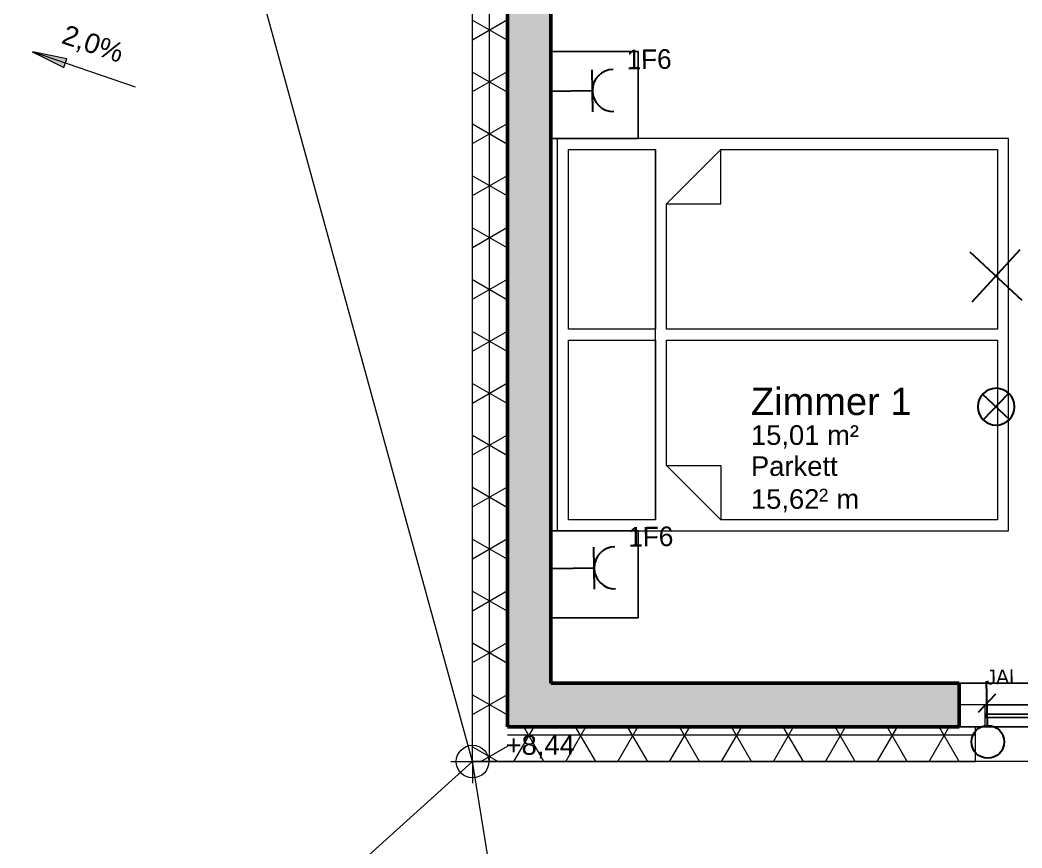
# Model space of a CAD drawing. Header units: metres. Extents: x -15638 to 29611, y -11908 to 29644.
# Drawn here: x -10098 to -5499, y 2594 to 6395 of the extents above; entities that cross this region are included whole.
import ezdxf
from ezdxf.enums import TextEntityAlignment as Align

# ---------------------------------------------------------------- set-up
doc = ezdxf.new("R2010")
doc.units = ezdxf.units.M
doc.linetypes.add('Verdeckt', pattern=[0.003, 0.002, -0.001])
doc.linetypes.add('Verdeckt Oben', pattern=[0.00225, 0.0015, -0.00075])
for name, color, linetype, lineweight in [('A-GLAZ', 151, 'Continuous', 18), ('A_Decken', 8, 'Continuous', 13), ('A_Fenster', 7, 'Continuous', 13), ('A_Moebel', 6, 'Continuous', 13), ('A_Raeume_', 7, 'Continuous', 5), ('A_Raeume_Beschriftung_', 7, 'Continuous', 9), ('A_Waende', 7, 'Continuous', 13), ('G-ANNO-DIMS_', 111, 'Continuous', 9)]:
    doc.layers.add(name, color=color, linetype=linetype, lineweight=lineweight)
doc.layers.add('E_Steckdose+Schalter', color=150, linetype='Continuous', true_color=0x0b6cf4)
doc.styles.add('Arial_2', font='arial.ttf', dxfattribs={"height": 0.09})
doc.styles.add('Arial_3', font='arial.ttf', dxfattribs={"height": 0.125})
doc.styles.add('Arial_4', font='arial.ttf', dxfattribs={"height": 0.05849})
doc.styles.add('ET_LEGENDE - Wohnung$0$ROMANS', font='romans.shx', dxfattribs={"width": 0.6})
pattern_1 = [(45, (0, 0), (-0.08980256, 0.08980256), []), (45, (0.0898, 0), (-0.08980256, 0.08980256), [0.0635, -0.03175])]

# ---------------------------------------------------------------- blocks, each defined once
blk = doc.blocks.new('*U567')
for p, q in [((62.5, 0), (-62.5, 0)), ((0, 0), (0, -125))]:
    blk.add_line(p, q)
blk.add_arc((0, 62.5), 62.5, 180, 0)
at = {"style": 'ET_LEGENDE - Wohnung$0$ROMANS', "width": 0.8, "flags": 1}
for tag, p in [('RAUMBUCHNUMMER', (0, -425)), ('ANLAGE', (0, -595.4)), ('TEILANLAGE_NR', (0, -755.5)), ('KOMPONENTE', (0, -901.3)), ('KOMPONENTE_NR', (0, -1063.3)), ('BEZEICHNUNG', (0, -1205.6)), ('TYP', (0, -1346.7)), ('HERSTELLER', (0, -1514.1)), ('MODEL', (0, -1677.3)), ('LEISTUNG_MAX', (0, -1851.5)), ('SPEZIFISCH_1', (0, -2012.8)), ('SPEZIFISCH_2', (0, -2200)), ('SPEZIFISCH_3', (0, -2374.2)), ('SPEZIFISCH_4', (0, -2548.5)), ('SPEZIFISCH_5', (0, -2722.7)), ('GEWERKE_CODE', (0, -2897)), ('LV_POS', (0, -3071.2)), ('ZAEHLER', (0, -3245.5)), ('PLATZHALTER_1', (0, -3419.7)), ('PLATZHALTER_2', (0, -3594)), ('PLATZHALTER_3', (0, -3768.2)), ('JOBLISTE_VDMA', (0, -3942.5)), ('ET_SPEZIFISCH_1', (0, -4116.7)), ('ET_SPEZIFISCH_2', (0, -4291)), ('ET_SPEZIFISCH_3', (0, -4465.2)), ('ET_SPEZIFISCH_4', (0, -4639.5)), ('ET_SPEZIFISCH_5', (0, -4813.7)), ('ET_SPEZIFISCH_6', (0, -4988)), ('ET_SPEZIFISCH_7', (0, -5162.2))]:
    blk.add_attdef(tag, text='', height=100, dxfattribs=at).set_placement(p, align=Align.MIDDLE)
blk = doc.blocks.new('*U557')
for p, q in [((-70.7, -70.7), (70.7, 70.7)), ((70.7, -70.7), (-70.7, 70.7))]:
    blk.add_line(p, q)
at = {"style": 'ET_LEGENDE - Wohnung$0$ROMANS', "width": 0.6, "flags": 1}
for tag, p in [('RAUMBUCHNUMMER', (0, -400)), ('ANLAGE', (0, -550))]:
    blk.add_attdef(tag, text='', height=100, dxfattribs=at).set_placement(p, align=Align.MIDDLE)
for tag, p in [('TEILANLAGE_NR', (0, -700)), ('KOMPONENTE', (0, -850)), ('KOMPONENTE_NR', (0, -1000)), ('BEZEICHNUNG', (0, -1150)), ('TYP', (0, -1300)), ('HERSTELLER', (0, -1450)), ('MODEL', (0, -1600)), ('LEISTUNG_MAX', (0, -1750)), ('SPEZIFISCH_1', (0, -1900)), ('SPEZIFISCH_2', (0, -2050)), ('SPEZIFISCH_3', (0, -2200)), ('SPEZIFISCH_4', (0, -2350)), ('SPEZIFISCH_5', (0, -2500)), ('GEWERKE_CODE', (0, -2650)), ('LV_POS', (0, -2800)), ('ZAEHLER', (0, -2950)), ('PLATZHALTER_1', (0, -3100)), ('PLATZHALTER_2', (0, -3250)), ('PLATZHALTER_3', (0, -3400)), ('JOBLISTE_VDMA', (0, -3550)), ('ET_SPEZIFISCH_1', (0, -3700)), ('ET_SPEZIFISCH_2', (0, -3850)), ('ET_SPEZIFISCH_3', (0, -4000)), ('ET_SPEZIFISCH_4', (0, -4150)), ('ET_SPEZIFISCH_5', (0, -4300)), ('ET_SPEZIFISCH_6', (0, -4450)), ('ET_SPEZIFISCH_7', (0, -4600))]:
    blk.add_attdef(tag, text='', height=100, dxfattribs=at).set_placement(p, align=Align.MIDDLE_CENTER)
blk = doc.blocks.new('hzmdba')
at = {"color": 1}
for points in [[(5046.03, 1505.526), (5046.95, 1503.842)], [(5045.639, 1504.237), (5047.346, 1505.147)]]:
    blk.add_lwpolyline(points, dxfattribs=at)
blk.add_circle((5046.5, 1504.686), 0.963, dxfattribs=at)
blk = doc.blocks.new('*U555')
blk.add_line((0, 65), (0, 240))
at = {"linetype": 'Continuous', "ltscale": 0.125}
blk.add_line((35.4, 187.9), (-35.4, 117.1), dxfattribs=at)
blk.add_circle((0, 0), 65)
at = {"style": 'ET_LEGENDE - Wohnung$0$ROMANS', "width": 0.6, "flags": 1}
for tag, p in [('RAUMBUCHNUMMER', (0, -400)), ('ANLAGE', (0, -550))]:
    blk.add_attdef(tag, text='', height=100, dxfattribs=at).set_placement(p, align=Align.MIDDLE)
for tag, p in [('TEILANLAGE_NR', (0, -700)), ('KOMPONENTE', (0, -850)), ('KOMPONENTE_NR', (0, -1000)), ('BEZEICHNUNG', (0, -1150)), ('TYP', (0, -1300)), ('HERSTELLER', (0, -1450)), ('MODEL', (0, -1600)), ('LEISTUNG_MAX', (0, -1750)), ('SPEZIFISCH_1', (0, -1900)), ('SPEZIFISCH_2', (0, -2050)), ('SPEZIFISCH_3', (0, -2200)), ('SPEZIFISCH_4', (0, -2350)), ('SPEZIFISCH_5', (0, -2500)), ('GEWERKE_CODE', (0, -2650)), ('LV_POS', (0, -2800)), ('ZAEHLER', (0, -2950)), ('PLATZHALTER_1', (0, -3100)), ('PLATZHALTER_2', (0, -3250)), ('PLATZHALTER_3', (0, -3400)), ('JOBLISTE_VDMA', (0, -3550)), ('ET_SPEZIFISCH_1', (0, -3700)), ('ET_SPEZIFISCH_2', (0, -3850)), ('ET_SPEZIFISCH_3', (0, -4000)), ('ET_SPEZIFISCH_4', (0, -4150)), ('ET_SPEZIFISCH_5', (0, -4300)), ('ET_SPEZIFISCH_6', (0, -4450)), ('ET_SPEZIFISCH_7', (0, -4600))]:
    blk.add_attdef(tag, text='', height=100, dxfattribs=at).set_placement(p, align=Align.MIDDLE_CENTER)
blk = doc.blocks.new('Moeb_Bett - Doppelbett 180x210-1828248-263_PP_03DG_BT1')
at = {"layer": 'A_Moebel', "color": 8}
for p, q in [((-1.3, 1.0498), (-1.3, 0.65)), ((-1.3, 0.65), (-1.3, 1.0498)), ((-0.9, 1.0498), (-0.9, -1.05)), ((-0.9, 0.65), (-0.9, 1.0498)), ((-0.9, 1.0498), (-0.9, 0.65)), ((-0.9, 1.02), (0.9, 1.02)), ((0.9, -1.05), (0.9, 1.0498)), ((0.9, 1.0498), (0.9, 0.65)), ((0.9, 0.65), (0.9, 1.0498)), ((1.3, 0.65), (1.3, 1.0498)), ((1.3, 1.0498), (1.3, 0.65)), ((-0.85, 0.57), (-0.85, 0.97)), ((-0.85, 0.97), (-0.025, 0.97)), ((-0.025, 0.97), (-0.025, 0.57)), ((0.025, 0.57), (0.025, 0.97)), ((0.025, 0.97), (0.85, 0.97)), ((0.85, 0.97), (0.85, 0.57)), ((-1.3, 0.65), (-0.9, 0.65)), ((-0.9, 0.65), (-1.3, 0.65)), ((0.9, 0.65), (1.3, 0.65)), ((1.3, 0.65), (0.9, 0.65)), ((-0.025, 0.57), (-0.85, 0.57)), ((-0.85, 0.57), (0.85, 0.57)), ((0.85, 0.57), (0.025, 0.57)), ((-0.85, 0.27), (-0.6, 0.52)), ((-0.6, 0.52), (-0.6, 0.27)), ((-0.6, 0.52), (-0.025, 0.52)), ((-0.025, 0.52), (-0.025, -1)), ((0.025, -1), (0.025, 0.52)), ((0.025, 0.52), (0.6, 0.52)), ((0.6, 0.52), (0.6, 0.27)), ((0.85, 0.27), (0.6, 0.52)), ((-0.6, 0.27), (-0.85, 0.27)), ((-0.85, -1), (-0.85, 0.27)), ((0.6, 0.27), (0.85, 0.27)), ((0.85, 0.27), (0.85, -1)), ((-0.025, -1), (-0.85, -1)), ((0.85, -1), (0.025, -1)), ((-0.9, -1.05), (0.9, -1.05))]:
    blk.add_line(p, q, dxfattribs=at)
blk = doc.blocks.new('Fens_Tuer_2tlg - DK_DF_SL_1770x1900_Terrassentür dicke Aufbau NEU DG-11743029-263_PP_03DG_BT1')
at = {"layer": 'A-GLAZ'}
for p, q in [((-0.765, 0.1), (-0.885, 0.1)), ((-0.885, 0.1), (-0.885, 0)), ((-0.765, 0), (-0.765, 0.1)), ((0.365, 0.1), (0.285, 0.1)), ((0.285, 0.1), (0.285, 0)), ((0.365, 0), (0.365, 0.1)), ((0.885, 0.1), (0.765, 0.1)), ((0.765, 0.1), (0.765, 0)), ((0.885, 0), (0.885, 0.1)), ((-0.74, 0.07), (-0.765, 0.07)), ((-0.765, 0.07), (-0.765, 0)), ((-0.74, -0.02), (-0.74, 0.07)), ((0.26, 0.07), (0.26, -0.02)), ((0.285, 0.07), (0.26, 0.07)), ((0.285, 0), (0.285, 0.07)), ((0.765, 0.057), (0.365, 0.057)), ((0.365, 0.057), (0.365, 0.043)), ((0.765, 0.043), (0.765, 0.057)), ((-0.885, 0), (-0.765, 0)), ((-0.765, 0), (-0.785, 0)), ((-0.785, 0), (-0.785, -0.02)), ((0.26, 0.032), (-0.74, 0.032)), ((-0.74, 0.032), (-0.74, 0.018)), ((-0.74, 0.018), (0.26, 0.018)), ((0.26, 0.018), (0.26, 0.032)), ((0.305, 0), (0.285, 0)), ((0.285, 0), (0.365, 0)), ((0.305, -0.02), (0.305, 0)), ((0.365, 0.043), (0.765, 0.043)), ((0.765, 0), (0.885, 0)), ((-0.785, -0.02), (-0.74, -0.02)), ((0.26, -0.02), (0.305, -0.02))]:
    blk.add_line(p, q, dxfattribs=at)
at = {"layer": 'A_Fenster', "linetype": 'Verdeckt Oben', "lineweight": 5}
for p, q in [((-0.81, 0.26), (0.81, 0.26)), ((-0.885, 0.1), (0.885, 0.1)), ((-0.885, -0.1), (0.885, -0.1)), ((-0.885, -0.1), (0.885, -0.1))]:
    blk.add_line(p, q, dxfattribs=at)
at = {"layer": 'A_Fenster'}
for p, q in [((-0.81, 0.1), (-0.885, 0.1)), ((-0.765, 0.1), (-0.765, 0.07)), ((-0.765, 0.1), (0.285, 0.1)), ((0.285, 0.1), (0.285, 0.07)), ((0.365, 0.1), (0.365, 0.057)), ((0.365, 0.1), (0.765, 0.1)), ((0.765, 0.1), (0.765, 0.057)), ((0.885, 0.1), (0.81, 0.1)), ((-0.765, 0.07), (0.285, 0.07)), ((-0.765, 0), (-0.765, 0.07)), ((-0.765, 0.07), (-0.765, 0)), ((0.26, 0.07), (-0.74, 0.07)), ((-0.74, 0.07), (-0.74, 0.032)), ((0.26, 0.07), (0.26, 0.032)), ((0.285, 0), (0.285, 0.07)), ((0.285, 0.07), (0.285, 0)), ((0.365, 0.057), (0.365, 0.043)), ((0.365, 0.043), (0.365, 0.057)), ((0.365, 0.057), (0.765, 0.057)), ((0.765, 0.057), (0.765, 0.043)), ((0.765, 0.057), (0.765, 0.043)), ((-0.885, 0), (-0.785, 0)), ((-0.785, -0.02), (-0.785, 0)), ((-0.785, 0), (0.305, 0)), ((-0.785, 0), (0.305, 0)), ((0.285, 0), (-0.765, 0)), ((0.285, 0), (-0.765, 0)), ((-0.74, 0.018), (-0.74, 0.032)), ((-0.74, 0.032), (0.26, 0.032)), ((-0.74, 0.032), (-0.74, 0.018)), ((0.26, 0.018), (-0.74, 0.018)), ((-0.74, 0.018), (-0.74, -0.02)), ((0.26, 0.032), (0.26, 0.018)), ((0.26, 0.032), (0.26, 0.018)), ((0.26, 0.018), (0.26, -0.02)), ((0.305, -0.02), (0.305, 0)), ((0.305, 0), (0.885, 0)), ((0.365, 0.043), (0.365, 0)), ((0.765, 0.043), (0.365, 0.043)), ((0.765, 0), (0.365, 0)), ((0.765, 0.043), (0.765, 0)), ((0.305, -0.02), (-0.785, -0.02)), ((-0.74, -0.02), (0.26, -0.02))]:
    blk.add_line(p, q, dxfattribs=at)
at = {"layer": 'A_Fenster', "linetype": 'Verdeckt', "lineweight": 5}
for p, q in [((-0.765, 0), (-0.765, -0.02)), ((-0.765, -0.02), (-0.765, -1.05))]:
    blk.add_line(p, q, dxfattribs=at)
for start, end in [(358.906, 0), (270, 358.906)]:
    blk.add_arc((-0.765, 0), 1.05, start, end, dxfattribs=at)
blk = doc.blocks.new('Höhenkoten - 018-55644-263_PP_03DG_BT1')
at = {"layer": 'G-ANNO-DIMS_'}
for p, q in [((0, 0), (0, 0.002)), ((-0.002, 0), (0.010242, 0)), ((0, 0), (0, -0.002))]:
    blk.add_line(p, q, dxfattribs=at)
blk.add_circle((0, 0), 0.0015, dxfattribs=at)
blk = doc.blocks.new('354354')
at = {"layer": 'A_Waende', "lineweight": 5}
h = blk.add_hatch(dxfattribs=at)
h.set_pattern_fill('FP_1', color=250, angle=180, style=0, pattern_type=2)
h.set_pattern_definition([(90, (11.043, 80.698), (-0.20637, 4e-16), []), (150, (11.043, 80.698), (-0.103185, -0.1787217), []), (210, (11.043, 80.698), (0.103185, -0.1787217), [])])
h.paths.add_polyline_path([(11.0313, 73.738), (11.0427, 73.738), (11.0427, 78.9016), (10.8827, 78.9016), (10.8827, 73.738), (10.9302, 73.738)])
h.paths.add_polyline_path([(11.0397, 79.9516), (11.0427, 79.9516), (11.0427, 81.4405), (10.8827, 81.4405), (10.8827, 79.9516), (11.0377, 79.9516)])
h.paths.add_polyline_path([(11.0427, 83.0605), (11.0427, 83.8905), (10.8827, 83.8905), (10.8827, 83.0605), (11.0397, 83.0605)])
h.paths.add_polyline_path([(10.8827, 85.5105), (11.0427, 85.5105), (11.0427, 87.1754), (10.8827, 87.1754), (10.8827, 86.1079)])
h = blk.add_hatch(dxfattribs=at)
h.set_pattern_fill('FP_4', color=250, style=0, pattern_type=2)
h.set_pattern_definition(pattern_1)
h.paths.add_polyline_path([(11.2427, 73.898), (11.2427, 78.8266), (11.0427, 78.8266), (11.0427, 73.898), (11.1103, 73.898)])
h.paths.add_polyline_path([(11.1427, 80.6955), (11.2204, 80.6761), (11.2063, 80.7114), (11.1427, 80.6955)])
h.paths.add_polyline_path([(11.0427, 80.6705), (11.1427, 80.6955), (11.0427, 80.7205), (11.0427, 80.6955)])
h.paths.add_polyline_path([(11.0427, 80.628), (11.1056, 80.6705), (11.0427, 80.6705)])
h.paths.add_polyline_path([(11.0427, 80.0266), (11.2427, 80.0266), (11.2427, 80.6205), (11.2397, 80.628), (11.0427, 80.628), (11.0427, 80.2645)])
h.paths.add_polyline_path([(11.2386, 80.6308), (11.2227, 80.6705), (11.1797, 80.6705), (11.1827, 80.6685)])
h.paths.add_polyline_path([(11.0427, 80.7205), (11.1056, 80.7205), (11.0427, 80.763), (11.0427, 80.7515)])
h.paths.add_polyline_path([(11.1797, 80.7205), (11.2027, 80.7205), (11.1978, 80.7327), (11.1827, 80.7225)])
h.paths.add_polyline_path([(11.0427, 80.763), (11.1857, 80.763), (11.1827, 80.7705), (11.2427, 80.7705), (11.2427, 81.3655), (11.0427, 81.3655), (11.0427, 80.9138)])
h.paths.add_polyline_path([(11.2427, 83.1355), (11.2427, 83.8155), (11.0427, 83.8155), (11.0429, 83.1355), (11.1427, 83.1355)])
h.paths.add_polyline_path([(11.1427, 85.5855), (11.2427, 85.5855), (11.2427, 86.5927), (11.0427, 86.5927), (11.0427, 85.5855)])
h = blk.add_hatch(dxfattribs=at)
h.set_pattern_fill('FP_4', color=250, style=0, pattern_type=2)
h.set_pattern_definition(pattern_1)
h.paths.add_polyline_path([(29.7382, 73.898), (29.8125, 73.898), (29.8125, 74.098), (28.4302, 74.098), (28.4302, 73.898), (29.3505, 73.898)])
h.paths.add_polyline_path([(11.2427, 73.898), (13.1164, 73.898), (13.1164, 74.098), (11.2427, 74.098), (11.2427, 74.0156)])
h.paths.add_polyline_path([(24.8204, 73.898), (26.6602, 73.898), (26.6602, 74.098), (24.7596, 74.098), (24.7596, 73.898), (24.8063, 73.898)])
h.paths.add_polyline_path([(21.6909, 73.898), (22.9896, 73.898), (22.9896, 74.098), (21.6909, 74.098), (21.6909, 73.998)])
h.paths.add_polyline_path([(35.1723, 73.998), (35.1918, 74.0758), (35.1564, 74.0616), (35.1623, 74.038)])
h.paths.add_polyline_path([(35.1973, 73.898), (35.1723, 73.998), (35.1473, 73.898), (35.1723, 73.898)])
h.paths.add_polyline_path([(35.2398, 73.898), (35.1973, 73.961), (35.1973, 73.898)])
h.paths.add_polyline_path([(35.7884, 73.898), (36.4523, 73.898), (36.4523, 74.098), (35.2473, 74.098), (35.2398, 74.095), (35.2398, 73.898), (35.7477, 73.898)])
h.paths.add_polyline_path([(16.1664, 73.998), (16.1858, 74.0758), (16.1505, 74.0616), (16.1564, 74.038)])
h.paths.add_polyline_path([(16.1414, 73.898), (16.1914, 73.898), (16.1664, 73.998), (16.157, 73.9602)])
h.paths.add_polyline_path([(16.0989, 73.898), (16.1414, 73.898), (16.1414, 73.961)])
h.paths.add_polyline_path([(15.4277, 73.898), (16.0989, 73.898), (16.0989, 74.041), (16.0914, 74.038), (16.0914, 74.098), (14.8864, 74.098), (14.8864, 73.898), (15.3277, 73.898)])
h.paths.add_polyline_path([(19.8705, 73.898), (19.9209, 73.898), (19.9209, 74.098), (18.2564, 74.098), (18.2564, 73.898), (18.8201, 73.898)])
h.paths.add_polyline_path([(31.5825, 73.898), (33.0823, 73.898), (33.0823, 74.098), (31.5825, 74.098), (31.5825, 74.0966)])
h.paths.add_polyline_path([(35.1473, 73.898), (35.1473, 73.961), (35.1048, 73.898)])
h.paths.add_polyline_path([(35.1048, 73.898), (35.1048, 74.041), (35.0973, 74.038), (35.0973, 74.098), (34.8523, 74.098), (34.8523, 73.898), (35.0814, 73.898)])
h.paths.add_polyline_path([(16.2339, 73.898), (16.1914, 73.961), (16.1914, 73.898)])
h.paths.add_polyline_path([(16.4864, 73.898), (16.4864, 74.098), (16.2414, 74.098), (16.2339, 74.095), (16.2339, 73.898), (16.3455, 73.898)])
h.paths.add_polyline_path([(39.0827, 73.898), (39.0827, 74.098), (38.2223, 74.098), (38.2223, 73.898), (38.9653, 73.898)])
h.paths.add_polyline_path([(16.1914, 74.035), (16.2311, 74.0939), (16.1914, 74.078), (16.1914, 74.038)])
h.paths.add_polyline_path([(35.1973, 74.035), (35.237, 74.0939), (35.1973, 74.078), (35.1973, 74.038)])
h.paths.add_polyline_path([(16.1414, 74.035), (16.1414, 74.058), (16.1292, 74.0531), (16.1394, 74.038)])
h.paths.add_polyline_path([(35.1473, 74.035), (35.1473, 74.058), (35.1351, 74.0531), (35.1453, 74.038)])
h = blk.add_hatch(dxfattribs=at)
h.set_pattern_fill('FP_2', color=250, style=0, pattern_type=2)
h.set_pattern_definition([(180, (25.243, 73.898), (0, -0.20637), []), (240, (25.243, 73.898), (0.1787303, -0.10319), []), (300, (25.243, 73.898), (0.1787303, 0.10319), [])])
h.paths.add_polyline_path([(38.2223, 73.738), (39.4427, 73.738), (39.4427, 73.898), (38.1473, 73.898), (38.1473, 73.738)])
h.paths.add_polyline_path([(34.7773, 73.738), (36.5273, 73.738), (36.5273, 73.898), (34.7773, 73.898), (34.7773, 73.8599)])
h.paths.add_polyline_path([(33.1573, 73.738), (33.1573, 73.898), (31.5075, 73.898), (31.5075, 73.738), (32.9604, 73.738)])
h.paths.add_polyline_path([(29.7382, 73.738), (29.8875, 73.738), (29.8875, 73.898), (28.3552, 73.898), (28.3552, 73.738), (29.3235, 73.738)])
h.paths.add_polyline_path([(25.8902, 73.738), (26.7352, 73.738), (26.7352, 73.898), (24.6846, 73.898), (24.6846, 73.738), (25.7577, 73.738)])
h.paths.add_polyline_path([(23.0646, 73.738), (23.0646, 73.898), (21.6159, 73.898), (21.6159, 73.738), (23.0622, 73.738)])
h.paths.add_polyline_path([(12.7559, 73.738), (13.1914, 73.738), (13.1914, 73.898), (11.0427, 73.898), (11.0427, 73.738), (11.75, 73.738)])
h.paths.add_polyline_path([(15.4277, 73.738), (16.5614, 73.738), (16.5614, 73.898), (14.8114, 73.898), (14.8114, 73.738), (15.3277, 73.738)])
h.paths.add_polyline_path([(18.2564, 73.738), (19.9959, 73.738), (19.9959, 73.898), (18.1814, 73.898), (18.1814, 73.738)])
at = {"layer": 'G-ANNO-DIMS_'}
blk.add_hatch(color=256, dxfattribs=at).paths.add_polyline_path([(8.8626, 76.9963), (9.0061, 76.9251), (9.0196, 76.9647)])
at = {"layer": 'A_Decken'}
for p, q in [((10.8827, 73.738), (9.7424, 77.8866)), ((7.8227, 70.978), (10.8827, 73.738)), ((11.2758, 71.278), (10.8827, 73.738))]:
    blk.add_line(p, q, dxfattribs=at)
at = {"layer": 'A_Raeume_', "flags": 128}
for points in [[(10.8827, 73.738), (10.8827, 77.8866), (7.8927, 77.8866), (7.8927, 71.048), (24.7927, 71.048), (24.7927, 73.738), (21.6909, 73.738), (21.6909, 71.718), (16.4909, 71.718), (16.4909, 73.738)], [(11.2427, 77.8241), (11.2427, 74.098), (15.3277, 74.098), (15.3277, 77.2867), (14.9377, 77.2867), (14.9377, 77.8241)]]:
    blk.add_lwpolyline(points, close=True, dxfattribs=at)
at = {"layer": 'A_Waende', "color": 10, "lineweight": 50}
for p, q in [((11.0427, 73.898), (11.0427, 78.8266)), ((11.2427, 74.098), (11.2427, 77.8241)), ((13.1164, 74.098), (11.2427, 74.098)), ((13.1164, 73.898), (13.1164, 74.098)), ((11.0427, 73.898), (13.1164, 73.898))]:
    blk.add_line(p, q, dxfattribs=at)
at = {"layer": 'A_Waende', "color": 250, "lineweight": 5}
for p, q in [((10.8827, 73.738), (10.8827, 78.3167)), ((13.1914, 73.738), (13.1914, 73.898)), ((10.8827, 73.738), (13.1914, 73.738))]:
    blk.add_line(p, q, dxfattribs=at)
at = {"layer": 'A_Waende'}
for p, q in [((13.1164, 74.098), (14.8864, 74.098)), ((13.1164, 73.898), (14.8864, 73.898)), ((14.8114, 73.738), (13.1914, 73.738))]:
    blk.add_line(p, q, dxfattribs=at)
at = {"layer": 'G-ANNO-DIMS_'}
for p, q in [((8.8626, 76.9963), (9.0061, 76.9251)), ((9.0196, 76.9647), (8.8626, 76.9963)), ((9.3357, 76.8343), (8.8626, 76.9963)), ((9.0061, 76.9251), (9.0196, 76.9647))]:
    blk.add_line(p, q, dxfattribs=at)
at = {"layer": 'A_Fenster', "rotation": 180}
blk.add_blockref('Fens_Tuer_2tlg - DK_DF_SL_1770x1900_Terrassentür dicke Aufbau NEU DG-11743029-263_PP_03DG_BT1', (14.0014, 73.998), dxfattribs=at)
at = {"layer": 'A_Moebel', "color": 8, "rotation": 89.99999999999947}
blk.add_blockref('Moeb_Bett - Doppelbett 180x210-1828248-263_PP_03DG_BT1', (12.2925, 75.698), dxfattribs=at)
at = {"layer": 'G-ANNO-DIMS_', "xscale": 49.99999999999998, "yscale": 49.99999999999998, "zscale": 49.99999999999998}
blk.add_blockref('Höhenkoten - 018-55644-263_PP_03DG_BT1', (10.8827, 73.738), dxfattribs=at)
at = {"layer": 'A_Raeume_Beschriftung_', "attachment_point": 1}
for s, insert, char_height, width, style in [('Zimmer 1', (12.1606, 75.454), 0.125, 0.89789, 'Arial_3'), ('15,01 m²', (12.1606, 75.282), 0.09, 0.58924, 'Arial_2'), ('Parkett', (12.1606, 75.1395), 0.09, 0.464979, 'Arial_2'), ('15,62', (12.1606, 74.9886), 0.09, 0.376793, 'Arial_2'), ('2', (12.4714, 74.9904), 0.0585, 0.056118, 'Arial_4'), (' m', (12.5178, 74.9886), 0.09, 0.164346, 'Arial_2')]:
    blk.add_mtext(s, dxfattribs=dict(at, insert=insert, char_height=char_height, width=width, style=style))
at = {"layer": 'G-ANNO-DIMS_', "insert": (9.0195, 77.1234), "char_height": 0.09, "width": 0.342666, "attachment_point": 1, "rotation": 341.0947, "line_spacing_factor": 0.941778, "style": 'Arial_2'}
blk.add_mtext('2,0%', dxfattribs=at)
at = {"layer": 'G-ANNO-DIMS_', "insert": (11.0343, 73.8591), "char_height": 0.09, "width": 0.380128, "attachment_point": 1, "line_spacing_factor": 0.941778, "style": 'Arial_2'}
blk.add_mtext('+8,44', dxfattribs=at)

msp = doc.modelspace()

# ---------------------------------------------------------------- block references
at = {"xscale": 1000, "yscale": 1000, "zscale": 1000}
msp.add_blockref('354354', (-18903.7, -70747.2), dxfattribs=at)
at = {"extrusion": (-0.012237, 3.33787e-05, 0.999925), "xscale": -87.70202311672725, "yscale": 87.70202311672806, "zscale": 87.70202311672804, "rotation": 164.9206533351098}
msp.add_blockref('hzmdba', (-398634, 247182.3, 68.9), dxfattribs=at)
at = {"layer": 'E_Steckdose+Schalter'}
for name, p, xscale, yscale, zscale, rotation in [('*U567', (-7470.7, 6070.5), 1.548120796385311, 1.548120796385311, 1.548120796385311, 270.7794643135116), ('*U557', (-5618.5, 5220.1), 1.626603779674897, 1.626603779674897, 1.626603779674897, 182.2804756445144), ('*U567', (-7462.8, 3878.8), 1.548120796385311, 1.548120796385311, 1.548120796385311, 270.7794643135116), ('*U555', (-5655.6, 3081.3), 1.15822503442624, 1.15822503442624, 1.15822503442624, 1.361101686509808)]:
    msp.add_blockref(name, p, dxfattribs=dict(at, xscale=xscale, yscale=yscale, zscale=zscale, rotation=rotation))

# ---------------------------------------------------------------- texts
at = {"color": 212}
for s, height, rotation, p in [('1F6', 90.04, 0.7795, (-7314.1, 6169)), ('1F6', 90.04, 0.7795, (-7306.2, 3977.3)), ('JAL', 67.36, 1.3611, (-5662.3, 3344.1))]:
    msp.add_text(s, height=height, rotation=rotation, dxfattribs=at).set_placement(p)

doc.saveas('drawing.dxf')
